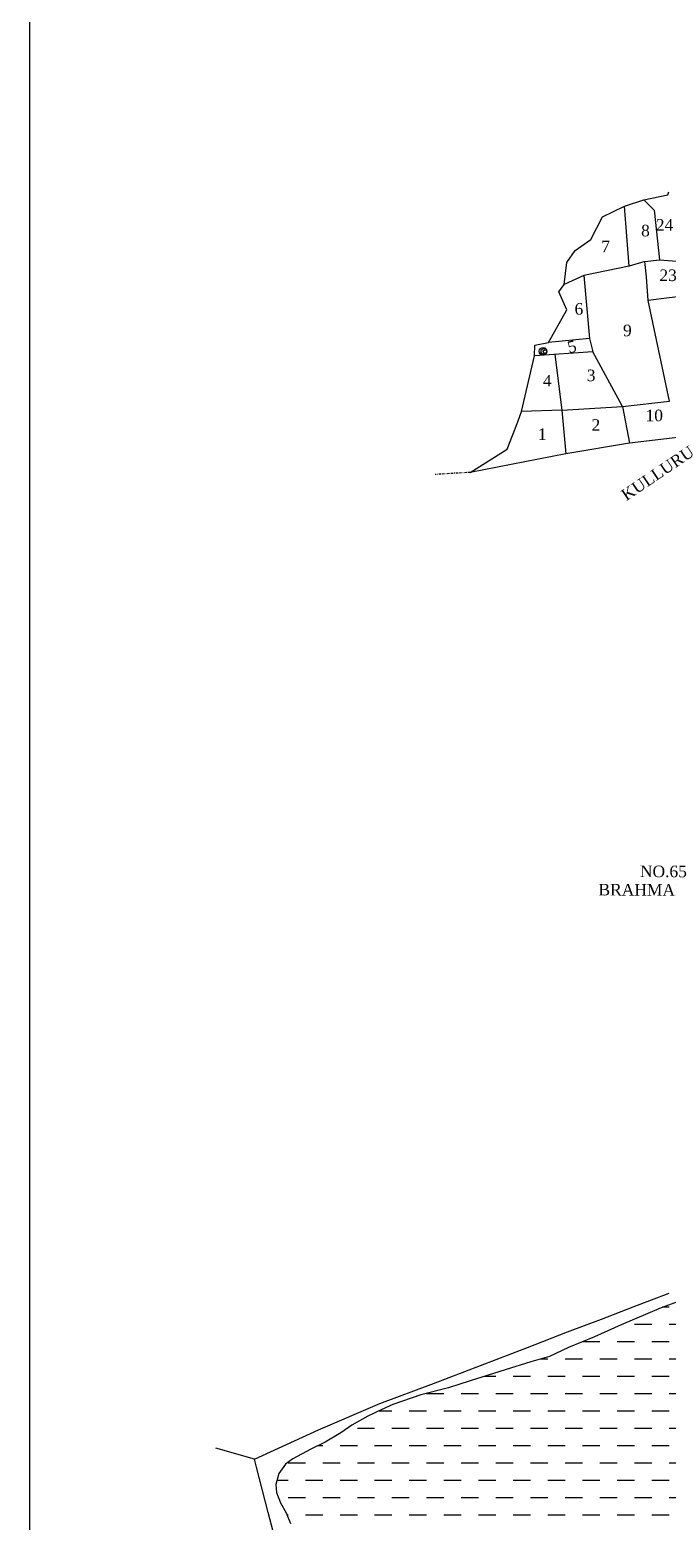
# Model space of a CAD drawing. Header units: inches. Extents: x 38 to 715, y -32 to 1237.
# Drawn here: x 37.8 to 176.1, y 602.3 to 925.1 of the extents above; entities that cross this region are included whole.
import ezdxf

# ---------------------------------------------------------------- set-up
doc = ezdxf.new("R2010")
doc.units = ezdxf.units.IN
doc.header["$MEASUREMENT"] = 0
doc.linetypes.add('BORDER', pattern=[1.75, 0.5, -0.25, 0.5, -0.25, 0, -0.25])
for name, color, linetype in [('ROUND WELL', 5, 'Continuous'), ('SURVEY_BND', 7, 'Continuous'), ('SURVEY_NO', 7, 'Continuous'), ('TEXT', 7, 'Continuous'), ('WATER_BODY', 4, 'Continuous')]:
    doc.layers.add(name, color=color, linetype=linetype)
doc.layers.add('VILL_BOUNDARY', color=6, linetype='BORDER', lineweight=30)
doc.styles.get("Standard").update_dxf_attribs({"font": 'TIMES.TTF', "height": 0.12})

msp = doc.modelspace()

# ---------------------------------------------------------------- hatches: boundary and pattern name
at = {"layer": 'WATER_BODY', "linetype": 'ByBlock'}
h = msp.add_hatch(dxfattribs=at)
h.set_pattern_fill('DASH', color=256, scale=30, angle=180, style=0)
h.paths.add_polyline_path([(220.95, 575.75), (223.02, 578.35), (226.15, 580.28), (229.19, 582.29), (232.15, 584.68), (234.14, 585.54), (236.6, 585.52), (240.69, 584.67), (243.32, 584.56), (246.55, 584.51), (249.4, 583.5), (251.64, 581.94), (255.09, 580.99), (258.2, 580.49), (260.95, 578.97), (264.86, 577.44), (266.78, 576.24), (269.15, 573.26), (270.63, 569.07), (271.97, 564.73), (272.63, 562.73), (272.94, 559.15), (272.94, 557.23), (273.26, 554.86), (273.42, 553.13), (274.11, 552.29), (276.38, 551.61), (278.04, 551.82), (282.06, 552.53), (285.48, 552.72), (289.28, 553.13), (291.99, 554.47), (293.21, 555.32), (293.96, 559.04), (295.28, 566.36), (297.35, 573.92), (301.71, 580.45), (305.54, 588.21), (307.24, 591.61), (308.24, 595.93), (307.17, 600.38), (304, 602.05), (298.23, 602.9), (292.3, 603.46), (285.03, 604.62), (282.56, 606.09), (274.3, 612.14), (267.33, 617.58), (261.69, 623.47), (256.03, 628.39), (250.89, 633.58), (246.52, 636.42), (240.85, 637.95), (234.03, 639.28), (229.77, 639.7), (225.3, 639.67), (221.62, 639.99), (215.83, 641.59), (211.08, 643.52), (207.07, 644.51), (203.39, 645.29), (201.03, 645.51), (195.62, 645.47), (192.75, 646.71), (189.61, 649.6), (186.95, 651.33), (183.09, 651.55), (178.87, 650.24), (174.51, 648.63), (165.89, 644.93), (160.13, 642.38), (154.48, 640.04), (150.37, 638.09), (146.35, 636.94), (140.8, 635.19), (133.2, 632.83), (128.48, 631.35), (122.49, 629.83), (116.45, 627.7), (113.92, 626.55), (111.05, 625.23), (107.59, 623.22), (105.16, 621.6), (101.77, 619.56), (98.66, 618.04), (94.79, 616), (93.23, 614.83), (91.77, 612.81), (91.14, 610.38), (91.26, 608.65), (92.11, 606.48), (93.33, 604.32), (94.3, 602.01), (95.79, 598.94), (96.47, 596.99), (97.2, 593.54), (97.32, 590.74), (97.1, 588.89), (95.71, 585.58), (93.99, 583.83), (92.41, 582.41), (90.29, 581.15), (88.71, 579.96), (86.82, 578.64), (85.13, 577.45), (83.11, 575.51), (81.64, 574.24), (79.75, 572.44), (78.51, 571.49), (76.86, 570.34), (75.22, 569.4), (74.16, 568.9), (72.27, 567.79), (70.75, 566.7), (69.64, 565.88), (68.9, 564.7), (68.88, 563.28), (69.64, 561.8), (71.04, 560.26), (72.69, 558.47), (74.42, 556.73), (76.41, 555.02), (78.77, 553.45), (80.65, 551.77), (83.8, 549.19), (87.19, 546.76), (90.37, 544.37), (93.37, 541.9), (96.31, 539.41), (99.35, 536.89), (100.92, 535.6), (102.89, 533.86), (104.46, 532.19), (105.96, 531.08), (108.45, 528.96), (110.4, 527.26), (113.33, 524.89), (115.5, 523.12), (117.61, 521.23), (119.57, 519.92), (121.24, 518.45), (122.85, 516.95), (124.29, 515.31), (125.88, 513.5), (127.63, 512.01), (128.92, 510.7), (130.86, 509.11), (132.66, 507.7), (134.21, 506.61), (135.28, 505.75), (136.58, 504.77), (137.9, 503.08), (139.34, 500.97), (140.87, 498.44), (141.17, 497.95), (142.36, 496.52), (143.77, 494.91), (145.93, 492.89), (148.01, 490.67), (150.38, 488.16), (152.22, 486.17), (154.19, 484.11), (156.02, 482.03), (158.2, 479.41), (159.36, 478.92), (160, 479.5), (160.98, 481.45), (162.72, 484.36), (164.21, 486.47), (166.67, 489.74), (169.37, 493.32), (171.74, 495.87), (173.11, 497.02), (174.86, 498.68), (176.82, 501.4), (177.77, 503.69), (178.52, 506.11), (178.4, 507.74), (177.82, 508.97), (176.11, 510.27), (173.56, 511.31), (171.43, 511.9), (170.28, 512.25), (168.67, 513.44), (167.81, 514.92), (167.44, 515.65), (167.21, 517.09), (167.36, 518.58), (167.79, 521.62), (168.11, 524.2), (169.19, 526.38), (171.22, 528.22), (173.81, 530.69), (175.97, 531.5), (178.49, 530.68), (182.79, 528.87), (185.81, 526.95), (187.96, 525.22), (189.73, 524.09), (191.38, 524.09), (192.85, 525.12), (194.26, 527.41), (195.89, 529.15), (197.95, 530.54), (201.31, 532.32), (205.68, 532.46), (207.19, 532.96), (208.84, 534.44), (210.36, 536.72), (210.9, 539.26), (211.1, 541.45), (211.34, 544.21), (211.84, 547.63), (212.36, 550.64), (213.61, 555.51), (215.14, 560.86), (217.28, 567.25), (218.91, 571.98)])

# ---------------------------------------------------------------- linework, layer by layer
at = {"linetype": 'ByBlock', "lineweight": 30}
msp.add_lwpolyline([(37.83, 1236.7), (714.56, 1236.7), (714.56, -32.2), (37.83, -32.2)], close=True, dxfattribs=at)
at = {"layer": 'ROUND WELL', "linetype": 'ByBlock'}
for centre, major_axis, ratio in [((148.97, 855.52), (-0.822, 0.041), 1), ((149.16, 855.52), (-0.632, -0.015), 1), ((149.41, 855.47), (-0.385, 0.005), 0.997741)]:
    msp.add_ellipse(centre, major_axis=major_axis, ratio=ratio, dxfattribs=at)
at = {"layer": 'SURVEY_BND', "linetype": 'ByBlock'}
for points in [[(170.79, 888.28), (173.06, 886.06), (174.16, 875.34)], [(184.98, 889.73), (189.15, 878.03), (189.94, 873.29), (190.87, 868.07), (191.13, 865.86), (191.59, 861.71), (191.71, 860.08), (191.95, 858.45), (191.94, 857.91), (189.95, 857.76), (188.31, 862.33), (187.07, 866.33), (186.29, 868.87), (178.97, 871.25), (179.4, 867.47), (176.25, 867.14), (171.72, 866.55), (171.34, 871.63), (170.99, 874.97), (174.16, 875.34), (177.93, 875.04), (178.2, 890.27)], [(170.99, 874.97), (167.62, 873.96), (166.61, 886.92)], [(157.8, 871.96), (159, 858.32), (150.13, 857.43)], [(167.62, 873.96), (157.8, 871.96), (153.57, 869.99)], [(166.19, 843.63), (176.37, 844.73), (171.72, 866.55)], [(159, 858.32), (159.72, 855.41), (147.14, 854.56)], [(151.51, 854.86), (153.06, 842.82), (144.31, 842.55)], [(153.06, 842.82), (166.19, 843.63), (159.72, 855.41)], [(153.06, 842.82), (153.9, 833.33)], [(166.19, 843.63), (167.66, 835.66)]]:
    msp.add_lwpolyline(points, dxfattribs=at)
at = {"layer": 'VILL_BOUNDARY', "linetype": 'ByBlock'}
for points in [[(183.09, 837.45), (167.66, 835.66), (153.9, 833.33), (133.18, 829.36), (141.22, 834.37), (143.52, 840.31), (144.31, 842.55), (147.14, 854.56), (147.17, 856.87), (150.13, 857.43), (154.09, 864.49), (152.37, 868.44), (153.57, 869.99), (154.15, 874.72), (155.89, 877.34), (159.35, 879.76), (161.83, 884.6), (166.61, 886.92), (170.79, 888.28), (176, 889.4), (176.17, 890.02)], [(91.68, 595.87), (89.43, 604.33), (86.94, 614.16), (86.46, 615.89), (100.38, 622.24), (113.61, 627.93), (125.25, 632.26), (145.59, 640.05), (154.29, 643.43), (161.66, 646.21), (168.5, 648.88), (172.45, 650.34), (176.25, 651.83)], [(86.46, 615.89), (78.11, 618.27)]]:
    msp.add_lwpolyline(points, dxfattribs=at)
at = {"layer": 'VILL_BOUNDARY'}
msp.add_lwpolyline([(133.18, 829.36), (125.61, 828.89)], dxfattribs=at)
at = {"layer": 'WATER_BODY', "linetype": 'ByBlock'}
msp.add_lwpolyline([(178.87, 650.24), (174.51, 648.63), (165.89, 644.93), (160.13, 642.38), (154.48, 640.04), (150.37, 638.09), (146.35, 636.94), (140.8, 635.19), (133.2, 632.83), (128.48, 631.35), (122.49, 629.83), (116.45, 627.7), (113.92, 626.55), (111.05, 625.23), (107.59, 623.22), (105.16, 621.6), (101.77, 619.56), (98.66, 618.04), (94.79, 616), (93.23, 614.83), (91.77, 612.81), (91.14, 610.38), (91.26, 608.65), (92.11, 606.48), (93.33, 604.32), (94.3, 602.01)], dxfattribs=at)

# ---------------------------------------------------------------- texts
at = {"layer": 'SURVEY_NO', "linetype": 'ByBlock'}
for s, rotation, p in [('8', 0.0282, (170.2, 880.4)), ('24', 0.0282, (173.39, 881.64)), ('7', 0.0282, (161.57, 876.96)), ('23', 0.0282, (174.16, 870.74)), ('6', 0.0282, (155.79, 863.47)), ('9', 0.0282, (166.28, 858.81)), ('5', 14.0049, (154.6, 855.12)), ('4', 0.0282, (148.94, 847.93)), ('3', 0.0282, (158.43, 849.09)), ('10', 0.0282, (171.16, 840.42)), ('2', 0.0282, (159.47, 838.36)), ('1', 0.0282, (147.85, 836.36))]:
    msp.add_text(s, height=2.5, rotation=rotation, dxfattribs=at).set_placement(p)
at = {"layer": 'TEXT', "linetype": 'ByBlock'}
for s, rotation, p in [('KULLURU', 33.9729, (167, 823.1)), ('NO.65', 359.7616, (169.94, 741.81)), ('BRAHMANAPALLE', 359.7616, (160.97, 737.84))]:
    msp.add_text(s, height=2.5, rotation=rotation, dxfattribs=at).set_placement(p)

doc.saveas('drawing.dxf')
